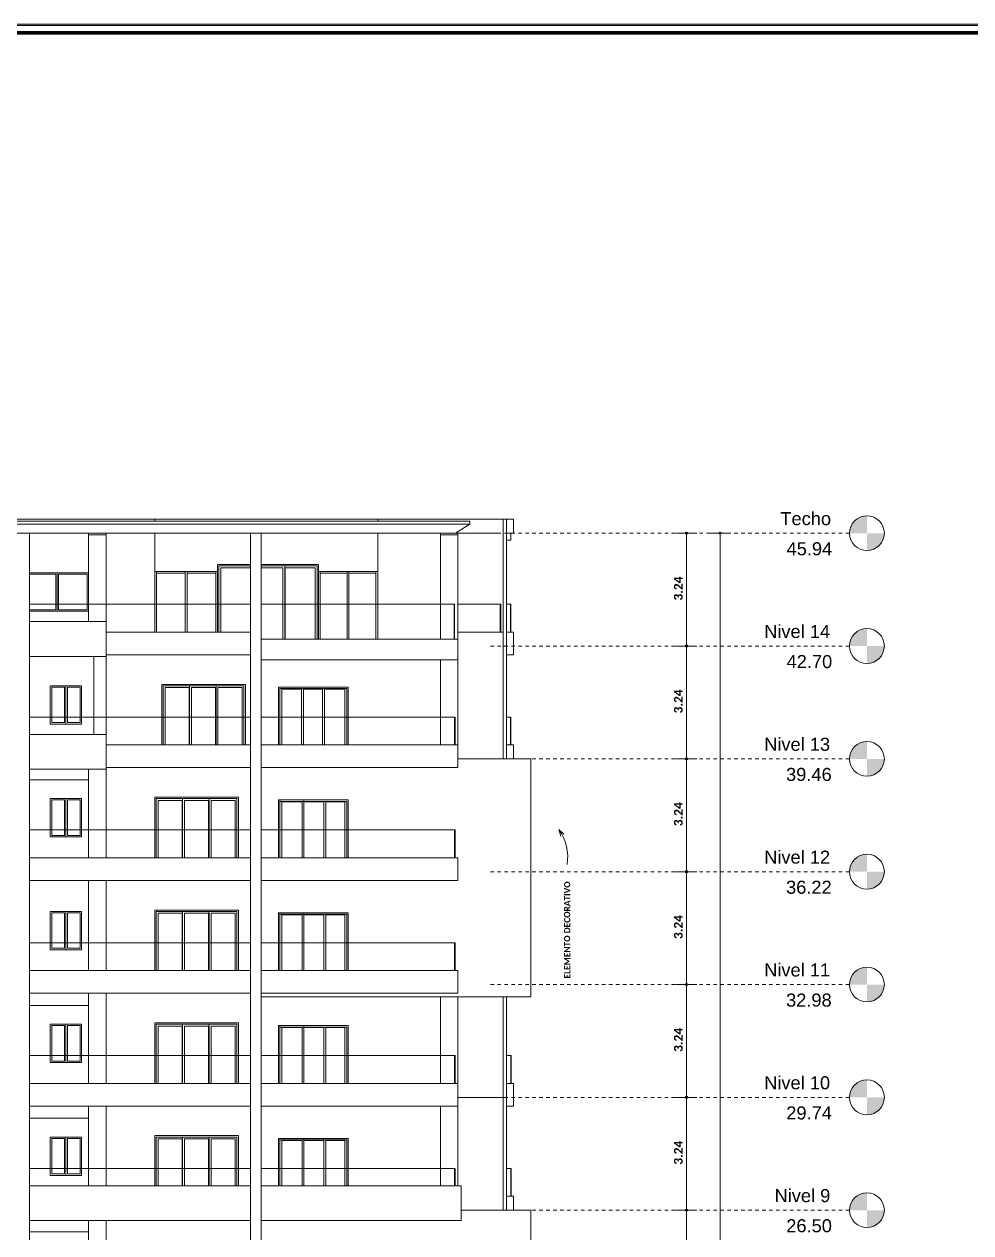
# Model space of a CAD drawing. Header units: metres. Extents: x -144 to 1000, y -717 to 29.
# Drawn here: x -2.44 to 24.74, y -633.83 to -599.13 of the extents above; entities that cross this region are included whole.
import ezdxf

# ---------------------------------------------------------------- set-up
doc = ezdxf.new("R2010")
doc.units = ezdxf.units.M
doc.linetypes.add('Punto 1 mm', pattern=[0.075, 0, -0.075])
doc.layers.get('0').update_dxf_attribs({"color": 1})
for name, color, linetype, lineweight in [('A-ANNO-DIMS', 1, 'Continuous', 9), ('A-DOOR-FRAM', 1, 'Continuous', 9), ('A-FLOR', 2, 'Continuous', 9), ('A-FLOR-HRAL', 1, 'Continuous', 9), ('A-FLOR-LEVL', 51, 'Continuous', 9), ('A-GLAZ', 1, 'Continuous', 9), ('A-GLAZ-CWMG', 1, 'Continuous', 9), ('A-WALL', 4, 'Continuous', 9), ('G-ANNO-TEXT', 2, 'Continuous', 9), ('G-ANNO-TTLB', 3, 'Continuous', 18), ('G-ANNO-TTLB-WIDE', 1, 'Continuous', 70), ('G-IMPT', 1, 'Continuous', 9), ('S-BEAM', 1, 'Continuous', 9), ('S-COLS', 7, 'Continuous', 9)]:
    doc.layers.add(name, color=color, linetype=linetype, lineweight=lineweight)
doc.styles.add('Arial', font='arial.ttf', dxfattribs={"height": 0.433594})
doc.styles.add('Calibri_B', font='calibrib.ttf', dxfattribs={"height": 0.165})
doc.styles.add('Calibri_B_1', font='calibrib.ttf', dxfattribs={"height": 0.135})

# ---------------------------------------------------------------- blocks, each defined once
blk = doc.blocks.new('tarjeta de nathalie 00')
at = {"layer": 'G-IMPT', "lineweight": 9}
h = blk.add_hatch(color=3, dxfattribs=at)
h.paths.add_polyline_path([(-145.23888, -717.38489), (-145.21019, -717.38489), (-145.21019, -716.89355), (-145.21019, -716.79934), (-145.23888, -716.79934), (-145.23888, -716.89379)])
h.paths.add_polyline_path([(-145.20996, -716.7991), (-145.20996, -717.3851), (-145.2392, -717.3851), (-145.2392, -716.7991)])
h.paths.add_polyline_path([(-145.23902, -717.3868), (-145.20826, -717.3868), (-145.20826, -716.7974), (-145.2392, -716.7974), (-146.09866, -716.7974), (-146.09866, -717.3868)])
h.paths.add_polyline_path([(-145.20795, -716.79707), (-145.20795, -717.3871), (-146.09898, -717.3871), (-146.09898, -716.79707)])
at = {"layer": 'G-ANNO-TTLB', "color": 3}
for p, q in [((-145.20795, -716.79707), (-146.09898, -716.79707)), ((-145.20795, -716.79707), (-146.09898, -716.79707)), ((-146.09866, -716.7974), (-145.2392, -716.7974))]:
    blk.add_line(p, q, dxfattribs=at)
at = {"layer": 'G-ANNO-TTLB-WIDE', "color": 3}
blk.add_line((-146.09696, -716.7991), (-145.20996, -716.7991), dxfattribs=at)
blk = doc.blocks.new('WEWE')
at = {"layer": 'A-ANNO-DIMS', "lineweight": 25}
h = blk.add_hatch(color=256, dxfattribs=at)
edge = h.paths.add_edge_path()
edge.add_arc((16.578, -613.742), 0.0312, 0, 360)
h = blk.add_hatch(color=256, dxfattribs=at)
edge = h.paths.add_edge_path()
edge.add_arc((17.546, -613.742), 0.0312, 0, 360)
h = blk.add_hatch(color=256, dxfattribs=at)
edge = h.paths.add_edge_path()
edge.add_arc((16.578, -616.982), 0.0312, 0, 360)
h = blk.add_hatch(color=256, dxfattribs=at)
edge = h.paths.add_edge_path()
edge.add_arc((16.578, -616.982), 0.0312, 0, 360)
h = blk.add_hatch(color=256, dxfattribs=at)
edge = h.paths.add_edge_path()
edge.add_arc((16.578, -620.222), 0.0312, 0, 360)
h = blk.add_hatch(color=256, dxfattribs=at)
edge = h.paths.add_edge_path()
edge.add_arc((16.578, -620.222), 0.0312, 0, 360)
h = blk.add_hatch(color=256, dxfattribs=at)
edge = h.paths.add_edge_path()
edge.add_arc((16.578, -623.462), 0.0312, 0, 360)
h = blk.add_hatch(color=256, dxfattribs=at)
edge = h.paths.add_edge_path()
edge.add_arc((16.578, -623.462), 0.0312, 0, 360)
h = blk.add_hatch(color=256, dxfattribs=at)
edge = h.paths.add_edge_path()
edge.add_arc((16.578, -626.702), 0.0312, 0, 360)
h = blk.add_hatch(color=256, dxfattribs=at)
edge = h.paths.add_edge_path()
edge.add_arc((16.578, -626.702), 0.0312, 0, 360)
h = blk.add_hatch(color=256, dxfattribs=at)
edge = h.paths.add_edge_path()
edge.add_arc((16.578, -629.942), 0.0312, 0, 360)
h = blk.add_hatch(color=256, dxfattribs=at)
edge = h.paths.add_edge_path()
edge.add_arc((16.578, -629.942), 0.0312, 0, 360)
h = blk.add_hatch(color=256, dxfattribs=at)
edge = h.paths.add_edge_path()
edge.add_arc((16.578, -633.182), 0.0312, 0, 360)
h = blk.add_hatch(color=256, dxfattribs=at)
edge = h.paths.add_edge_path()
edge.add_arc((16.578, -633.182), 0.0312, 0, 360)
at = {"layer": 'A-FLOR-LEVL'}
h = blk.add_hatch(color=256, dxfattribs=at)
edge = h.paths.add_edge_path()
edge.add_line((21.76, -613.742), (21.26, -613.742))
edge.add_arc((21.76, -613.742), 0.5, 90, 180, ccw=False)
edge.add_line((21.76, -613.242), (21.76, -613.742))
h = blk.add_hatch(color=256, dxfattribs=at)
edge = h.paths.add_edge_path()
edge.add_line((21.76, -614.242), (21.76, -613.742))
edge.add_line((21.76, -613.742), (22.26, -613.742))
edge.add_arc((21.76, -613.742), 0.5, 270, 360, ccw=False)
h = blk.add_hatch(color=256, dxfattribs=at)
edge = h.paths.add_edge_path()
edge.add_line((21.76, -616.982), (21.26, -616.982))
edge.add_arc((21.76, -616.982), 0.5, 90, 180, ccw=False)
edge.add_line((21.76, -616.482), (21.76, -616.982))
h = blk.add_hatch(color=256, dxfattribs=at)
edge = h.paths.add_edge_path()
edge.add_line((21.76, -617.482), (21.76, -616.982))
edge.add_line((21.76, -616.982), (22.26, -616.982))
edge.add_arc((21.76, -616.982), 0.5, 270, 360, ccw=False)
h = blk.add_hatch(color=256, dxfattribs=at)
edge = h.paths.add_edge_path()
edge.add_line((21.76, -620.222), (21.26, -620.222))
edge.add_arc((21.76, -620.222), 0.5, 90, 180, ccw=False)
edge.add_line((21.76, -619.722), (21.76, -620.222))
h = blk.add_hatch(color=256, dxfattribs=at)
edge = h.paths.add_edge_path()
edge.add_line((21.76, -620.722), (21.76, -620.222))
edge.add_line((21.76, -620.222), (22.26, -620.222))
edge.add_arc((21.76, -620.222), 0.5, 270, 360, ccw=False)
h = blk.add_hatch(color=256, dxfattribs=at)
edge = h.paths.add_edge_path()
edge.add_line((21.76, -623.462), (21.26, -623.462))
edge.add_arc((21.76, -623.462), 0.5, 90, 180, ccw=False)
edge.add_line((21.76, -622.962), (21.76, -623.462))
h = blk.add_hatch(color=256, dxfattribs=at)
edge = h.paths.add_edge_path()
edge.add_line((21.76, -623.962), (21.76, -623.462))
edge.add_line((21.76, -623.462), (22.26, -623.462))
edge.add_arc((21.76, -623.462), 0.5, 270, 360, ccw=False)
h = blk.add_hatch(color=256, dxfattribs=at)
edge = h.paths.add_edge_path()
edge.add_line((21.76, -626.702), (21.26, -626.702))
edge.add_arc((21.76, -626.702), 0.5, 90, 180, ccw=False)
edge.add_line((21.76, -626.202), (21.76, -626.702))
h = blk.add_hatch(color=256, dxfattribs=at)
edge = h.paths.add_edge_path()
edge.add_line((21.76, -627.202), (21.76, -626.702))
edge.add_line((21.76, -626.702), (22.26, -626.702))
edge.add_arc((21.76, -626.702), 0.5, 270, 360, ccw=False)
h = blk.add_hatch(color=256, dxfattribs=at)
edge = h.paths.add_edge_path()
edge.add_line((21.76, -629.942), (21.26, -629.942))
edge.add_arc((21.76, -629.942), 0.5, 90, 180, ccw=False)
edge.add_line((21.76, -629.442), (21.76, -629.942))
h = blk.add_hatch(color=256, dxfattribs=at)
edge = h.paths.add_edge_path()
edge.add_line((21.76, -630.442), (21.76, -629.942))
edge.add_line((21.76, -629.942), (22.26, -629.942))
edge.add_arc((21.76, -629.942), 0.5, 270, 360, ccw=False)
h = blk.add_hatch(color=256, dxfattribs=at)
edge = h.paths.add_edge_path()
edge.add_line((21.76, -633.182), (21.26, -633.182))
edge.add_arc((21.76, -633.182), 0.5, 90, 180, ccw=False)
edge.add_line((21.76, -632.682), (21.76, -633.182))
h = blk.add_hatch(color=256, dxfattribs=at)
edge = h.paths.add_edge_path()
edge.add_line((21.76, -633.682), (21.76, -633.182))
edge.add_line((21.76, -633.182), (22.26, -633.182))
edge.add_arc((21.76, -633.182), 0.5, 270, 360, ccw=False)
at = {"layer": 'A-ANNO-DIMS'}
for p, q in [((16.578, -613.742), (16.278, -613.742)), ((16.578, -613.742), (16.578, -616.982)), ((16.578, -613.742), (16.878, -613.742)), ((17.546, -613.742), (17.246, -613.742)), ((17.546, -613.742), (17.546, -659.682)), ((17.546, -613.742), (17.846, -613.742)), ((16.578, -616.982), (16.278, -616.982)), ((16.578, -616.982), (16.278, -616.982)), ((16.578, -616.982), (16.878, -616.982)), ((16.578, -616.982), (16.578, -620.222)), ((16.578, -616.982), (16.878, -616.982)), ((16.578, -620.222), (16.278, -620.222)), ((16.578, -620.222), (16.278, -620.222)), ((16.578, -620.222), (16.878, -620.222)), ((16.578, -620.222), (16.578, -623.462)), ((16.578, -620.222), (16.878, -620.222)), ((16.578, -623.462), (16.278, -623.462)), ((16.578, -623.462), (16.278, -623.462)), ((16.578, -623.462), (16.878, -623.462)), ((16.578, -623.462), (16.578, -626.702)), ((16.578, -623.462), (16.878, -623.462)), ((16.578, -626.702), (16.278, -626.702)), ((16.578, -626.702), (16.278, -626.702)), ((16.578, -626.702), (16.878, -626.702)), ((16.578, -626.702), (16.578, -629.942)), ((16.578, -626.702), (16.878, -626.702)), ((16.578, -629.942), (16.278, -629.942)), ((16.578, -629.942), (16.278, -629.942)), ((16.578, -629.942), (16.878, -629.942)), ((16.578, -629.942), (16.578, -633.182)), ((16.578, -629.942), (16.878, -629.942)), ((16.578, -633.182), (16.278, -633.182)), ((16.578, -633.182), (16.278, -633.182)), ((16.578, -633.182), (16.878, -633.182)), ((16.578, -633.182), (16.578, -636.422)), ((16.578, -633.182), (16.878, -633.182))]:
    blk.add_line(p, q, dxfattribs=at)
at = {"layer": 'A-ANNO-DIMS', "lineweight": 25}
for centre in [(16.578, -613.742), (17.546, -613.742), (16.578, -616.982), (16.578, -616.982), (16.578, -620.222), (16.578, -620.222), (16.578, -623.462), (16.578, -623.462), (16.578, -626.702), (16.578, -626.702), (16.578, -629.942), (16.578, -629.942), (16.578, -633.182), (16.578, -633.182)]:
    blk.add_circle(centre, 0.0312, dxfattribs=at)
at = {"layer": 'A-DOOR-FRAM'}
for p, q in [((3.113, -614.642), (3.113, -615.782)), ((4.063, -614.642), (3.113, -614.642)), ((6.013, -614.642), (4.363, -614.642)), ((6.013, -615.782), (6.013, -614.642)), ((4.063, -614.682), (3.153, -614.682)), ((3.153, -614.682), (3.153, -615.782)), ((3.153, -614.682), (3.153, -615.782)), ((3.153, -614.682), (4.063, -614.682)), ((3.208, -615.782), (3.208, -614.737)), ((3.208, -614.737), (4.063, -614.737)), ((4.363, -614.682), (5.973, -614.682)), ((4.363, -614.737), (4.992, -614.737)), ((4.992, -614.737), (4.992, -615.782)), ((5.047, -615.782), (5.047, -614.682)), ((5.06, -615.782), (5.06, -614.737)), ((5.06, -614.737), (5.918, -614.737)), ((5.918, -614.737), (5.918, -615.782)), ((5.973, -614.682), (5.973, -615.782)), ((1.513, -618.082), (1.513, -619.022)), ((3.913, -618.082), (1.513, -618.082)), ((1.553, -619.022), (1.553, -618.122)), ((1.553, -618.122), (3.873, -618.122)), ((2.312, -618.122), (2.312, -619.022)), ((3.873, -618.122), (3.072, -618.122)), ((3.072, -618.122), (3.072, -619.022)), ((3.873, -619.022), (3.873, -618.122)), ((3.873, -619.022), (3.873, -618.122)), ((3.913, -619.022), (3.913, -618.082)), ((1.608, -619.022), (1.608, -618.177)), ((1.608, -618.177), (2.299, -618.177)), ((2.299, -618.177), (2.299, -619.022)), ((2.367, -619.022), (2.367, -618.177)), ((2.367, -618.177), (3.058, -618.177)), ((3.058, -618.177), (3.058, -619.022)), ((3.127, -619.022), (3.127, -618.177)), ((3.127, -618.177), (3.818, -618.177)), ((3.818, -618.177), (3.818, -619.022)), ((6.863, -618.162), (4.863, -618.162)), ((4.863, -619.022), (4.863, -618.162)), ((4.903, -618.202), (4.903, -619.022)), ((4.903, -618.202), (6.823, -618.202)), ((4.958, -619.022), (4.958, -618.217)), ((4.958, -618.217), (5.53, -618.217)), ((5.53, -618.202), (5.53, -619.022)), ((5.585, -619.022), (5.585, -618.217)), ((5.585, -618.217), (6.129, -618.217)), ((6.129, -618.202), (6.129, -619.022)), ((6.184, -619.022), (6.184, -618.217)), ((6.184, -618.217), (6.768, -618.217)), ((6.768, -618.217), (6.768, -619.022)), ((6.823, -618.202), (6.823, -619.022)), ((6.863, -619.022), (6.863, -618.162)), ((1.313, -621.322), (1.313, -622.262)), ((3.713, -621.322), (1.313, -621.322)), ((1.353, -622.262), (1.353, -621.362)), ((1.353, -621.362), (3.673, -621.362)), ((1.408, -622.262), (1.408, -621.417)), ((1.408, -621.417), (2.099, -621.417)), ((2.099, -621.417), (2.099, -622.262)), ((2.112, -621.362), (2.112, -622.262)), ((2.167, -622.262), (2.167, -621.417)), ((2.167, -621.417), (2.858, -621.417)), ((2.858, -621.417), (2.858, -622.262)), ((3.673, -621.362), (2.872, -621.362)), ((2.872, -621.362), (2.872, -622.262)), ((2.927, -622.262), (2.927, -621.417)), ((2.927, -621.417), (3.618, -621.417)), ((3.618, -621.417), (3.618, -622.262)), ((3.673, -622.262), (3.673, -621.362)), ((3.673, -622.262), (3.673, -621.362)), ((3.713, -622.262), (3.713, -621.322)), ((4.903, -621.402), (4.903, -622.262)), ((4.903, -621.442), (4.903, -622.262)), ((4.903, -621.442), (6.823, -621.442)), ((4.958, -622.262), (4.958, -621.457)), ((4.958, -621.457), (5.542, -621.457)), ((5.542, -621.457), (5.542, -622.262)), ((5.597, -622.262), (5.597, -621.402)), ((5.597, -621.457), (6.169, -621.457)), ((6.169, -621.457), (6.169, -622.262)), ((6.224, -622.262), (6.224, -621.442)), ((6.224, -621.457), (6.768, -621.457)), ((6.768, -621.457), (6.768, -622.262)), ((6.823, -621.442), (6.823, -622.262)), ((1.313, -624.562), (1.313, -625.502)), ((3.713, -624.562), (1.313, -624.562)), ((1.353, -625.502), (1.353, -624.602)), ((1.353, -624.602), (3.673, -624.602)), ((1.408, -625.502), (1.408, -624.657)), ((1.408, -624.657), (2.099, -624.657)), ((2.099, -624.657), (2.099, -625.502)), ((2.112, -624.602), (2.112, -625.502)), ((2.167, -625.502), (2.167, -624.657)), ((2.167, -624.657), (2.858, -624.657)), ((2.858, -624.657), (2.858, -625.502)), ((3.673, -624.602), (2.872, -624.602)), ((2.872, -624.602), (2.872, -625.502)), ((2.927, -625.502), (2.927, -624.657)), ((2.927, -624.657), (3.618, -624.657)), ((3.618, -624.657), (3.618, -625.502)), ((3.673, -625.502), (3.673, -624.602)), ((3.673, -625.502), (3.673, -624.602)), ((3.713, -625.502), (3.713, -624.562)), ((4.903, -624.642), (4.903, -625.502)), ((4.903, -624.682), (4.903, -625.502)), ((4.903, -624.682), (6.823, -624.682)), ((4.958, -625.502), (4.958, -624.697)), ((4.958, -624.697), (5.542, -624.697)), ((5.542, -624.697), (5.542, -625.502)), ((5.597, -625.502), (5.597, -624.642)), ((5.597, -624.697), (6.169, -624.697)), ((6.169, -624.697), (6.169, -625.502)), ((6.224, -625.502), (6.224, -624.682)), ((6.224, -624.697), (6.768, -624.697)), ((6.768, -624.697), (6.768, -625.502)), ((6.823, -624.682), (6.823, -625.502)), ((1.313, -627.802), (1.313, -628.742)), ((3.713, -627.802), (1.313, -627.802)), ((1.353, -628.742), (1.353, -627.842)), ((1.353, -627.842), (3.673, -627.842)), ((2.112, -627.842), (2.112, -628.742)), ((3.673, -627.842), (2.872, -627.842)), ((2.872, -627.842), (2.872, -628.742)), ((3.673, -628.742), (3.673, -627.842)), ((3.673, -628.742), (3.673, -627.842)), ((3.713, -628.742), (3.713, -627.802)), ((1.408, -628.742), (1.408, -627.897)), ((1.408, -627.897), (2.099, -627.897)), ((2.099, -627.897), (2.099, -628.742)), ((2.167, -628.742), (2.167, -627.897)), ((2.167, -627.897), (2.858, -627.897)), ((2.858, -627.897), (2.858, -628.742)), ((2.927, -628.742), (2.927, -627.897)), ((2.927, -627.897), (3.618, -627.897)), ((3.618, -627.897), (3.618, -628.742)), ((4.863, -627.882), (4.863, -628.742)), ((6.863, -627.882), (4.863, -627.882)), ((5.597, -627.882), (4.903, -627.882)), ((4.903, -627.882), (4.903, -628.742)), ((4.903, -627.922), (4.903, -628.742)), ((4.903, -627.922), (6.823, -627.922)), ((4.958, -628.742), (4.958, -627.937)), ((4.958, -627.937), (5.542, -627.937)), ((5.542, -627.937), (5.542, -628.742)), ((5.597, -628.742), (5.597, -627.882)), ((5.597, -627.937), (6.169, -627.937)), ((6.169, -627.937), (6.169, -628.742)), ((6.224, -628.742), (6.224, -627.922)), ((6.224, -627.937), (6.768, -627.937)), ((6.768, -627.937), (6.768, -628.742)), ((6.823, -627.922), (6.823, -628.742)), ((6.863, -628.742), (6.863, -627.882)), ((1.313, -631.042), (1.313, -631.982)), ((3.713, -631.042), (1.313, -631.042)), ((1.353, -631.982), (1.353, -631.082)), ((1.353, -631.082), (3.673, -631.082)), ((1.408, -631.982), (1.408, -631.137)), ((1.408, -631.137), (2.099, -631.137)), ((2.099, -631.137), (2.099, -631.982)), ((2.112, -631.082), (2.112, -631.982)), ((2.167, -631.982), (2.167, -631.137)), ((2.167, -631.137), (2.858, -631.137)), ((2.858, -631.137), (2.858, -631.982)), ((3.673, -631.082), (2.872, -631.082)), ((2.872, -631.082), (2.872, -631.982)), ((2.927, -631.982), (2.927, -631.137)), ((2.927, -631.137), (3.618, -631.137)), ((3.618, -631.137), (3.618, -631.982)), ((3.673, -631.982), (3.673, -631.082)), ((3.673, -631.982), (3.673, -631.082)), ((3.713, -631.982), (3.713, -631.042)), ((4.863, -631.122), (4.863, -631.982)), ((6.863, -631.122), (4.863, -631.122)), ((5.597, -631.122), (4.903, -631.122)), ((4.903, -631.122), (4.903, -631.982)), ((4.903, -631.162), (4.903, -631.982)), ((4.903, -631.162), (6.823, -631.162)), ((4.958, -631.982), (4.958, -631.177)), ((4.958, -631.177), (5.542, -631.177)), ((5.542, -631.177), (5.542, -631.982)), ((5.597, -631.982), (5.597, -631.122)), ((5.597, -631.177), (6.169, -631.177)), ((6.169, -631.177), (6.169, -631.982)), ((6.224, -631.982), (6.224, -631.162)), ((6.224, -631.177), (6.768, -631.177)), ((6.768, -631.177), (6.768, -631.982)), ((6.823, -631.162), (6.823, -631.982)), ((6.863, -631.982), (6.863, -631.122))]:
    blk.add_line(p, q, dxfattribs=at)
at = {"layer": 'A-DOOR-FRAM', "color": 254, "true_color": 0xcccccc}
for p, q in [((3.113, -615.782), (3.113, -616.582)), ((3.153, -615.782), (3.153, -616.582)), ((3.153, -615.782), (3.153, -616.582)), ((3.208, -616.582), (3.208, -615.782)), ((4.992, -615.782), (4.992, -616.782)), ((5.047, -616.782), (5.047, -615.782)), ((5.06, -616.782), (5.06, -615.782)), ((5.918, -615.782), (5.918, -616.782)), ((5.973, -615.782), (5.973, -616.782)), ((6.013, -616.782), (6.013, -615.782)), ((1.513, -619.022), (1.513, -619.822)), ((1.553, -619.822), (1.553, -619.022)), ((1.608, -619.822), (1.608, -619.022)), ((2.299, -619.022), (2.299, -619.822)), ((2.312, -619.022), (2.312, -619.822)), ((2.367, -619.822), (2.367, -619.022)), ((3.058, -619.022), (3.058, -619.822)), ((3.072, -619.022), (3.072, -619.822)), ((3.127, -619.822), (3.127, -619.022)), ((3.818, -619.022), (3.818, -619.822)), ((3.873, -619.822), (3.873, -619.022)), ((3.873, -619.822), (3.873, -619.022)), ((3.913, -619.822), (3.913, -619.022)), ((4.863, -619.822), (4.863, -619.022)), ((4.903, -619.022), (4.903, -619.822)), ((4.958, -619.822), (4.958, -619.022)), ((5.53, -619.022), (5.53, -619.822)), ((5.585, -619.822), (5.585, -619.022)), ((6.129, -619.022), (6.129, -619.822)), ((6.184, -619.822), (6.184, -619.022)), ((6.768, -619.022), (6.768, -619.822)), ((6.823, -619.022), (6.823, -619.822)), ((6.863, -619.822), (6.863, -619.022)), ((1.313, -622.262), (1.313, -623.062)), ((1.353, -623.062), (1.353, -622.262)), ((1.408, -623.062), (1.408, -622.262)), ((2.099, -622.262), (2.099, -623.062)), ((2.112, -622.262), (2.112, -623.062)), ((2.167, -623.062), (2.167, -622.262)), ((2.858, -622.262), (2.858, -623.062)), ((2.872, -622.262), (2.872, -623.062)), ((2.927, -623.062), (2.927, -622.262)), ((3.618, -622.262), (3.618, -623.062)), ((3.673, -623.062), (3.673, -622.262)), ((3.673, -623.062), (3.673, -622.262)), ((3.713, -623.062), (3.713, -622.262)), ((4.903, -622.262), (4.903, -623.062)), ((4.903, -622.262), (4.903, -623.062)), ((4.958, -623.062), (4.958, -622.262)), ((5.542, -622.262), (5.542, -623.062)), ((5.597, -623.062), (5.597, -622.262)), ((6.169, -622.262), (6.169, -623.062)), ((6.224, -623.062), (6.224, -622.262)), ((6.768, -622.262), (6.768, -623.062)), ((6.823, -622.262), (6.823, -623.062)), ((1.313, -625.502), (1.313, -626.302)), ((1.353, -626.302), (1.353, -625.502)), ((1.408, -626.302), (1.408, -625.502)), ((2.099, -625.502), (2.099, -626.302)), ((2.112, -625.502), (2.112, -626.302)), ((2.167, -626.302), (2.167, -625.502)), ((2.858, -625.502), (2.858, -626.302)), ((2.872, -625.502), (2.872, -626.302)), ((2.927, -626.302), (2.927, -625.502)), ((3.618, -625.502), (3.618, -626.302)), ((3.673, -626.302), (3.673, -625.502)), ((3.673, -626.302), (3.673, -625.502)), ((3.713, -626.302), (3.713, -625.502)), ((4.903, -625.502), (4.903, -626.302)), ((4.903, -625.502), (4.903, -626.302)), ((4.958, -626.302), (4.958, -625.502)), ((5.542, -625.502), (5.542, -626.302)), ((5.597, -626.302), (5.597, -625.502)), ((6.169, -625.502), (6.169, -626.302)), ((6.224, -626.302), (6.224, -625.502)), ((6.768, -625.502), (6.768, -626.302)), ((6.823, -625.502), (6.823, -626.302)), ((1.313, -628.742), (1.313, -629.542)), ((1.353, -629.542), (1.353, -628.742)), ((1.408, -629.542), (1.408, -628.742)), ((2.099, -628.742), (2.099, -629.542)), ((2.112, -628.742), (2.112, -629.542)), ((2.167, -629.542), (2.167, -628.742)), ((2.858, -628.742), (2.858, -629.542)), ((2.872, -628.742), (2.872, -629.542)), ((2.927, -629.542), (2.927, -628.742)), ((3.618, -628.742), (3.618, -629.542)), ((3.673, -629.542), (3.673, -628.742)), ((3.673, -629.542), (3.673, -628.742)), ((3.713, -629.542), (3.713, -628.742)), ((4.863, -628.742), (4.863, -629.542)), ((4.903, -628.742), (4.903, -629.542)), ((4.903, -628.742), (4.903, -629.542)), ((4.958, -629.542), (4.958, -628.742)), ((5.542, -628.742), (5.542, -629.542)), ((5.597, -629.542), (5.597, -628.742)), ((6.169, -628.742), (6.169, -629.542)), ((6.224, -629.542), (6.224, -628.742)), ((6.768, -628.742), (6.768, -629.542)), ((6.823, -628.742), (6.823, -629.542)), ((6.863, -629.542), (6.863, -628.742)), ((1.313, -631.982), (1.313, -632.482)), ((1.353, -632.482), (1.353, -631.982)), ((1.408, -632.482), (1.408, -631.982)), ((2.099, -631.982), (2.099, -632.482)), ((2.112, -631.982), (2.112, -632.482)), ((2.167, -632.482), (2.167, -631.982)), ((2.858, -631.982), (2.858, -632.482)), ((2.872, -631.982), (2.872, -632.482)), ((2.927, -632.482), (2.927, -631.982)), ((3.618, -631.982), (3.618, -632.482)), ((3.673, -632.482), (3.673, -631.982)), ((3.673, -632.482), (3.673, -631.982)), ((3.713, -632.482), (3.713, -631.982)), ((4.863, -631.982), (4.863, -632.482)), ((4.903, -631.982), (4.903, -632.482)), ((4.903, -631.982), (4.903, -632.482)), ((4.958, -632.482), (4.958, -631.982)), ((5.542, -631.982), (5.542, -632.482)), ((5.597, -632.482), (5.597, -631.982)), ((6.169, -631.982), (6.169, -632.482)), ((6.224, -632.482), (6.224, -631.982)), ((6.768, -631.982), (6.768, -632.482)), ((6.823, -631.982), (6.823, -632.482)), ((6.863, -632.482), (6.863, -631.982))]:
    blk.add_line(p, q, dxfattribs=at)
at = {"layer": 'A-FLOR'}
for q in [(11.413, -613.942), (11.538, -613.742)]:
    blk.add_line((11.538, -613.942), q, dxfattribs=at)
at = {"layer": 'A-FLOR-HRAL'}
for p, q in [((4.063, -615.782), (-2.287, -615.782)), ((9.92, -615.782), (4.363, -615.782)), ((9.92, -616.782), (9.92, -615.782)), ((11.244, -615.782), (10.013, -615.782)), ((11.244, -616.582), (11.244, -615.782)), ((11.413, -615.782), (11.539, -615.782)), ((11.539, -615.782), (11.539, -616.582)), ((4.063, -619.022), (-2.287, -619.022)), ((9.934, -619.022), (4.363, -619.022)), ((9.934, -619.822), (9.934, -619.022)), ((11.413, -619.022), (11.539, -619.022)), ((11.539, -619.022), (11.539, -619.822)), ((4.063, -622.262), (-2.287, -622.262)), ((9.934, -622.262), (4.363, -622.262)), ((9.934, -623.062), (9.934, -622.262)), ((4.063, -625.502), (-2.287, -625.502)), ((9.934, -625.502), (4.363, -625.502)), ((9.934, -626.302), (9.934, -625.502)), ((4.063, -628.742), (-2.287, -628.742)), ((9.934, -628.742), (4.363, -628.742)), ((9.934, -629.542), (9.934, -628.742)), ((11.413, -628.742), (11.549, -628.742)), ((11.549, -628.742), (11.549, -629.542)), ((4.063, -631.982), (-2.287, -631.982)), ((9.934, -631.982), (4.363, -631.982)), ((9.934, -632.482), (9.934, -631.982)), ((11.413, -631.982), (11.549, -631.982)), ((11.549, -631.982), (11.549, -632.782))]:
    blk.add_line(p, q, dxfattribs=at)
at = {"layer": 'A-FLOR-HRAL', "color": 254, "true_color": 0xcccccc}
for p, q in [((4.063, -615.782), (-2.287, -615.782)), ((9.908, -615.782), (4.363, -615.782)), ((9.92, -615.782), (9.908, -615.782)), ((9.908, -615.782), (9.908, -616.782)), ((11.232, -615.782), (10.013, -615.782)), ((11.232, -616.582), (11.232, -615.782)), ((11.232, -615.782), (11.244, -615.782)), ((11.244, -615.782), (11.232, -615.782)), ((11.232, -615.782), (11.232, -616.582)), ((11.244, -615.782), (11.244, -616.582)), ((11.527, -615.782), (11.413, -615.782)), ((11.413, -615.782), (11.527, -615.782)), ((11.527, -616.582), (11.527, -615.782)), ((11.527, -616.582), (11.527, -615.782)), ((11.527, -615.782), (11.539, -615.782)), ((11.539, -615.782), (11.527, -615.782)), ((11.527, -615.782), (11.539, -615.782)), ((11.539, -615.782), (11.539, -616.582)), ((4.063, -619.022), (-2.287, -619.022)), ((9.922, -619.022), (4.363, -619.022)), ((9.922, -619.822), (9.922, -619.022)), ((9.922, -619.022), (9.934, -619.022)), ((9.934, -619.022), (9.922, -619.022)), ((9.922, -619.022), (9.922, -619.822)), ((9.934, -619.022), (9.934, -619.822)), ((11.527, -619.022), (11.413, -619.022)), ((11.413, -619.022), (11.527, -619.022)), ((11.527, -619.822), (11.527, -619.022)), ((11.527, -619.822), (11.527, -619.022)), ((11.527, -619.022), (11.539, -619.022)), ((11.539, -619.022), (11.527, -619.022)), ((11.527, -619.022), (11.539, -619.022)), ((11.539, -619.022), (11.539, -619.822)), ((4.063, -622.262), (-2.287, -622.262)), ((9.922, -622.262), (4.363, -622.262)), ((9.934, -622.262), (9.922, -622.262)), ((9.922, -622.262), (9.922, -623.062)), ((4.063, -625.502), (-2.287, -625.502)), ((9.922, -625.502), (4.363, -625.502)), ((9.934, -625.502), (9.922, -625.502)), ((9.922, -625.502), (9.922, -626.302)), ((4.063, -628.742), (-2.287, -628.742)), ((9.922, -628.742), (4.363, -628.742)), ((9.922, -629.542), (9.922, -628.742)), ((9.922, -628.742), (9.934, -628.742)), ((9.934, -628.742), (9.922, -628.742)), ((9.922, -628.742), (9.922, -629.542)), ((9.934, -628.742), (9.934, -629.542)), ((11.537, -628.742), (11.413, -628.742)), ((11.413, -628.742), (11.537, -628.742)), ((11.537, -629.542), (11.537, -628.742)), ((11.537, -629.542), (11.537, -628.742)), ((11.537, -628.742), (11.549, -628.742)), ((11.549, -628.742), (11.537, -628.742)), ((11.537, -628.742), (11.549, -628.742)), ((11.549, -628.742), (11.549, -629.542)), ((4.063, -631.982), (-2.287, -631.982)), ((9.922, -631.982), (4.363, -631.982)), ((9.922, -632.482), (9.922, -631.982)), ((9.922, -631.982), (9.934, -631.982)), ((9.934, -631.982), (9.922, -631.982)), ((9.922, -631.982), (9.922, -632.482)), ((9.934, -631.982), (9.934, -632.482)), ((11.537, -631.982), (11.413, -631.982)), ((11.413, -631.982), (11.537, -631.982)), ((11.537, -632.782), (11.537, -631.982)), ((11.537, -632.782), (11.537, -631.982)), ((11.537, -631.982), (11.549, -631.982)), ((11.549, -631.982), (11.537, -631.982)), ((11.537, -631.982), (11.549, -631.982)), ((11.549, -631.982), (11.549, -632.782))]:
    blk.add_line(p, q, dxfattribs=at)
at = {"layer": 'A-FLOR-HRAL', "color": 7, "true_color": 0xf4f4f4}
for p, q in [((11.527, -615.782), (11.413, -615.782)), ((11.527, -619.022), (11.413, -619.022)), ((11.537, -628.742), (11.413, -628.742)), ((11.537, -631.982), (11.413, -631.982))]:
    blk.add_line(p, q, dxfattribs=at)
at = {"layer": 'A-FLOR-LEVL', "color": 251, "linetype": 'Punto 1 mm', "true_color": 0x6c6c6c}
for p, q in [((10.953, -613.742), (21.26, -613.742)), ((10.953, -616.982), (21.26, -616.982)), ((10.953, -620.222), (21.26, -620.222)), ((10.953, -623.462), (21.26, -623.462)), ((10.953, -626.702), (21.26, -626.702)), ((10.953, -629.942), (21.26, -629.942)), ((10.953, -633.182), (21.26, -633.182))]:
    blk.add_line(p, q, dxfattribs=at)
at = {"layer": 'A-FLOR-LEVL'}
for centre in [(21.76, -613.742), (21.76, -616.982), (21.76, -620.222), (21.76, -623.462), (21.76, -626.702), (21.76, -629.942), (21.76, -633.182)]:
    blk.add_circle(centre, 0.5, dxfattribs=at)
at = {"layer": 'A-GLAZ'}
for p, q in [((-1.527, -614.922), (-2.287, -614.922)), ((-1.527, -615.782), (-1.527, -614.922)), ((-1.487, -614.882), (-1.487, -615.782)), ((-1.487, -615.782), (-1.487, -614.882)), ((-0.627, -614.922), (-1.447, -614.922)), ((-1.447, -614.922), (-1.447, -615.782)), ((-0.627, -615.782), (-0.627, -614.922)), ((-1.237, -618.122), (-1.237, -619.022)), ((-1.237, -619.022), (-1.237, -618.122)), ((-1.277, -618.162), (-1.647, -618.162)), ((-1.647, -618.162), (-1.647, -619.022)), ((-1.277, -619.022), (-1.277, -618.162)), ((-0.827, -618.162), (-1.197, -618.162)), ((-1.197, -618.162), (-1.197, -619.022)), ((-0.827, -619.022), (-0.827, -618.162)), ((-1.277, -621.402), (-1.647, -621.402)), ((-1.647, -621.402), (-1.647, -622.262)), ((-1.277, -622.262), (-1.277, -621.402)), ((-1.237, -621.362), (-1.237, -622.262)), ((-1.237, -622.262), (-1.237, -621.362)), ((-0.827, -621.402), (-1.197, -621.402)), ((-1.197, -621.402), (-1.197, -622.262)), ((-0.827, -622.262), (-0.827, -621.402)), ((-1.277, -624.642), (-1.647, -624.642)), ((-1.647, -624.642), (-1.647, -625.502)), ((-1.277, -625.502), (-1.277, -624.642)), ((-1.237, -624.602), (-1.237, -625.502)), ((-1.237, -625.502), (-1.237, -624.602)), ((-0.827, -624.642), (-1.197, -624.642)), ((-1.197, -624.642), (-1.197, -625.502)), ((-0.827, -625.502), (-0.827, -624.642)), ((-1.237, -627.842), (-1.237, -628.742)), ((-1.237, -628.742), (-1.237, -627.842)), ((-1.277, -627.882), (-1.647, -627.882)), ((-1.647, -627.882), (-1.647, -628.742)), ((-1.277, -628.742), (-1.277, -627.882)), ((-0.827, -627.882), (-1.197, -627.882)), ((-1.197, -627.882), (-1.197, -628.742)), ((-0.827, -628.742), (-0.827, -627.882)), ((-1.277, -631.122), (-1.647, -631.122)), ((-1.647, -631.122), (-1.647, -631.982)), ((-1.277, -631.982), (-1.277, -631.122)), ((-1.237, -631.082), (-1.237, -631.982)), ((-1.237, -631.982), (-1.237, -631.082)), ((-0.827, -631.122), (-1.197, -631.122)), ((-1.197, -631.122), (-1.197, -631.982)), ((-0.827, -631.982), (-0.827, -631.122))]:
    blk.add_line(p, q, dxfattribs=at)
at = {"layer": 'A-GLAZ', "color": 254, "true_color": 0xcccccc}
for p, q in [((-1.527, -615.942), (-2.287, -615.942)), ((-1.527, -615.942), (-1.527, -615.782)), ((-1.487, -615.782), (-1.487, -615.982)), ((-1.487, -615.982), (-1.487, -615.782)), ((-1.447, -615.782), (-1.447, -615.942)), ((-0.627, -615.942), (-1.447, -615.942)), ((-0.627, -615.942), (-0.627, -615.782)), ((-1.647, -619.022), (-1.647, -619.182)), ((-1.277, -619.182), (-1.277, -619.022)), ((-1.237, -619.022), (-1.237, -619.222)), ((-1.237, -619.222), (-1.237, -619.022)), ((-1.197, -619.022), (-1.197, -619.182)), ((-0.827, -619.182), (-0.827, -619.022)), ((-1.277, -619.182), (-1.647, -619.182)), ((-0.827, -619.182), (-1.197, -619.182)), ((-1.647, -622.262), (-1.647, -622.422)), ((-1.277, -622.422), (-1.277, -622.262)), ((-1.237, -622.262), (-1.237, -622.462)), ((-1.237, -622.462), (-1.237, -622.262)), ((-1.197, -622.262), (-1.197, -622.422)), ((-0.827, -622.422), (-0.827, -622.262)), ((-1.277, -622.422), (-1.647, -622.422)), ((-0.827, -622.422), (-1.197, -622.422)), ((-1.647, -625.502), (-1.647, -625.662)), ((-1.277, -625.662), (-1.647, -625.662)), ((-1.277, -625.662), (-1.277, -625.502)), ((-1.237, -625.502), (-1.237, -625.702)), ((-1.237, -625.702), (-1.237, -625.502)), ((-1.197, -625.502), (-1.197, -625.662)), ((-0.827, -625.662), (-1.197, -625.662)), ((-0.827, -625.662), (-0.827, -625.502)), ((-1.647, -628.742), (-1.647, -628.902)), ((-1.277, -628.902), (-1.277, -628.742)), ((-1.237, -628.742), (-1.237, -628.942)), ((-1.237, -628.942), (-1.237, -628.742)), ((-1.197, -628.742), (-1.197, -628.902)), ((-0.827, -628.902), (-0.827, -628.742)), ((-1.277, -628.902), (-1.647, -628.902)), ((-0.827, -628.902), (-1.197, -628.902)), ((-1.647, -631.982), (-1.647, -632.142)), ((-1.277, -632.142), (-1.277, -631.982)), ((-1.237, -631.982), (-1.237, -632.182)), ((-1.237, -632.182), (-1.237, -631.982)), ((-1.197, -631.982), (-1.197, -632.142)), ((-0.827, -632.142), (-0.827, -631.982)), ((-1.277, -632.142), (-1.647, -632.142)), ((-0.827, -632.142), (-1.197, -632.142))]:
    blk.add_line(p, q, dxfattribs=at)
at = {"layer": 'A-GLAZ-CWMG'}
for p, q in [((1.313, -614.842), (1.363, -614.842)), ((1.363, -615.782), (1.363, -614.842)), ((1.363, -614.892), (1.363, -614.842)), ((2.188, -614.842), (1.363, -614.842)), ((1.363, -614.892), (2.188, -614.892)), ((2.188, -614.842), (2.188, -614.892)), ((2.188, -614.842), (2.238, -614.842)), ((2.188, -614.842), (2.188, -615.782)), ((2.238, -614.892), (2.238, -614.842)), ((3.063, -614.842), (2.238, -614.842)), ((2.238, -615.782), (2.238, -614.842)), ((2.238, -614.892), (3.063, -614.892)), ((3.063, -614.842), (3.063, -614.892)), ((3.063, -614.842), (3.113, -614.842)), ((3.063, -614.842), (3.063, -615.782)), ((3.113, -615.782), (3.113, -614.842)), ((6.013, -614.842), (6.063, -614.842)), ((6.013, -614.842), (6.013, -615.782)), ((6.063, -615.782), (6.063, -614.842)), ((6.063, -614.892), (6.063, -614.842)), ((6.838, -614.842), (6.063, -614.842)), ((6.063, -614.892), (6.838, -614.892)), ((6.838, -614.842), (6.838, -614.892)), ((6.838, -614.842), (6.888, -614.842)), ((6.838, -614.842), (6.838, -615.782)), ((6.888, -614.892), (6.888, -614.842)), ((7.663, -614.842), (6.888, -614.842)), ((6.888, -615.782), (6.888, -614.842)), ((6.888, -614.892), (7.663, -614.892)), ((7.663, -614.842), (7.663, -614.892)), ((7.663, -614.842), (7.713, -614.842)), ((7.663, -614.842), (7.663, -615.782))]:
    blk.add_line(p, q, dxfattribs=at)
at = {"layer": 'A-GLAZ-CWMG', "color": 254, "true_color": 0xcccccc}
for p, q in [((1.363, -616.582), (1.363, -615.782)), ((2.188, -615.782), (2.188, -616.582)), ((2.238, -616.582), (2.238, -615.782)), ((3.063, -615.782), (3.063, -616.582)), ((3.113, -616.582), (3.113, -615.782)), ((6.013, -615.782), (6.013, -616.782)), ((6.063, -616.782), (6.063, -615.782)), ((6.838, -615.782), (6.838, -616.782)), ((6.888, -616.782), (6.888, -615.782)), ((7.663, -615.782), (7.663, -616.782))]:
    blk.add_line(p, q, dxfattribs=at)
at = {"layer": 'A-WALL'}
for p, q in [((11.613, -613.342), (-10.237, -613.342)), ((10.363, -613.392), (-7.987, -613.392)), ((-7.987, -613.484), (10.363, -613.484)), ((1.313, -613.342), (1.313, -613.392)), ((7.713, -613.392), (7.713, -613.342)), ((10.363, -613.484), (9.951, -613.742)), ((10.363, -613.484), (10.363, -613.392)), ((11.313, -620.222), (11.313, -613.342)), ((11.413, -613.342), (11.413, -620.222)), ((11.613, -613.342), (11.613, -613.742)), ((-7.575, -613.742), (9.951, -613.742)), ((-2.287, -613.742), (-2.287, -646.492)), ((-0.587, -613.793), (-0.587, -613.742)), ((-0.087, -613.742), (-0.087, -613.793)), ((1.313, -613.742), (1.313, -616.582)), ((4.063, -613.742), (4.063, -646.492)), ((4.363, -646.792), (4.363, -613.742)), ((7.713, -613.742), (7.713, -616.782)), ((9.513, -613.793), (9.513, -613.742)), ((9.951, -613.742), (11.163, -613.742)), ((10.013, -613.742), (10.013, -613.793)), ((11.613, -613.742), (11.413, -613.742)), ((3.113, -614.842), (3.113, -614.642)), ((3.113, -614.642), (4.063, -614.642)), ((4.363, -614.642), (6.013, -614.642)), ((6.013, -614.642), (6.013, -614.842)), ((-2.287, -614.882), (-0.587, -614.882)), ((1.313, -614.842), (3.113, -614.842)), ((6.013, -614.842), (7.713, -614.842)), ((-2.287, -616.282), (-0.087, -616.282)), ((-0.087, -616.282), (-0.087, -617.282)), ((4.063, -616.582), (-0.087, -616.582)), ((10.013, -616.582), (10.013, -620.472)), ((11.313, -616.582), (10.013, -616.582)), ((11.613, -616.582), (11.413, -616.582)), ((11.613, -617.232), (11.613, -616.582)), ((10.013, -616.782), (4.363, -616.782)), ((11.313, -616.982), (11.413, -616.982)), ((-2.287, -617.282), (-0.087, -617.282)), ((-0.437, -617.282), (-0.437, -619.522)), ((-0.087, -617.232), (4.063, -617.232)), ((-0.087, -617.282), (-0.087, -619.522)), ((4.363, -617.382), (10.013, -617.382)), ((9.513, -619.822), (9.513, -617.382)), ((11.413, -617.232), (11.613, -617.232)), ((-1.687, -619.222), (-1.687, -618.122)), ((-1.687, -618.122), (-0.787, -618.122)), ((-0.787, -618.122), (-0.787, -619.222)), ((1.513, -619.822), (1.513, -618.082)), ((1.513, -618.082), (3.913, -618.082)), ((3.913, -618.082), (3.913, -619.822)), ((4.863, -619.822), (4.863, -618.162)), ((4.863, -618.162), (6.863, -618.162)), ((6.863, -618.162), (6.863, -619.822)), ((-2.287, -619.522), (-0.087, -619.522)), ((-0.087, -619.522), (-0.087, -620.522)), ((4.063, -619.822), (-0.087, -619.822)), ((10.013, -619.822), (4.363, -619.822)), ((11.613, -619.822), (11.413, -619.822)), ((11.613, -620.222), (11.613, -619.822)), ((-2.287, -620.522), (-0.087, -620.522)), ((-0.087, -620.472), (4.063, -620.472)), ((4.363, -620.472), (10.013, -620.472)), ((10.013, -620.222), (12.113, -620.222)), ((12.113, -620.222), (12.113, -627.051)), ((-1.687, -622.462), (-1.687, -621.362)), ((-1.687, -621.362), (-0.787, -621.362)), ((-0.787, -621.362), (-0.787, -622.462)), ((1.313, -623.062), (1.313, -621.322)), ((1.313, -621.322), (3.713, -621.322)), ((3.713, -621.322), (3.713, -623.062)), ((4.863, -622.262), (4.863, -621.402)), ((4.863, -621.402), (6.863, -621.402)), ((6.863, -621.402), (6.863, -622.262)), ((4.063, -623.062), (-2.287, -623.062)), ((10.013, -623.062), (4.363, -623.062)), ((10.013, -623.712), (10.013, -623.062)), ((-2.287, -623.712), (4.063, -623.712)), ((4.363, -623.712), (10.013, -623.712)), ((-1.687, -625.702), (-1.687, -624.602)), ((-1.687, -624.602), (-0.787, -624.602)), ((-0.787, -624.602), (-0.787, -625.702)), ((1.313, -626.302), (1.313, -624.562)), ((1.313, -624.562), (3.713, -624.562)), ((3.713, -624.562), (3.713, -626.302)), ((4.863, -625.502), (4.863, -624.642)), ((4.863, -624.642), (6.863, -624.642)), ((6.863, -624.642), (6.863, -625.502)), ((4.063, -626.302), (-2.287, -626.302)), ((10.013, -626.302), (4.363, -626.302)), ((10.013, -626.952), (10.013, -626.302)), ((-2.287, -626.952), (4.063, -626.952)), ((4.363, -626.952), (10.013, -626.952)), ((12.113, -627.051), (4.363, -627.051)), ((11.313, -633.182), (11.313, -627.051)), ((11.413, -633.182), (11.413, -627.051)), ((-1.687, -628.942), (-1.687, -627.842)), ((-1.687, -627.842), (-0.787, -627.842)), ((-0.787, -627.842), (-0.787, -628.942)), ((1.313, -629.542), (1.313, -627.802)), ((1.313, -627.802), (3.713, -627.802)), ((3.713, -627.802), (3.713, -629.542)), ((4.863, -629.542), (4.863, -627.882)), ((4.863, -627.882), (6.863, -627.882)), ((6.863, -627.882), (6.863, -629.542)), ((4.063, -629.542), (-2.287, -629.542)), ((10.013, -629.542), (4.363, -629.542)), ((10.013, -630.192), (10.013, -629.542)), ((11.613, -629.542), (11.413, -629.542)), ((11.613, -630.192), (11.613, -629.542)), ((-2.287, -630.192), (4.063, -630.192)), ((4.363, -630.192), (10.013, -630.192)), ((11.413, -629.942), (10.013, -629.942)), ((11.413, -630.192), (11.613, -630.192)), ((-1.687, -632.182), (-1.687, -631.082)), ((-1.687, -631.082), (-0.787, -631.082)), ((-0.787, -631.082), (-0.787, -632.182)), ((1.313, -632.482), (1.313, -631.042)), ((1.313, -631.042), (3.713, -631.042)), ((3.713, -631.042), (3.713, -632.482)), ((4.863, -632.482), (4.863, -631.122)), ((4.863, -631.122), (6.863, -631.122)), ((6.863, -631.122), (6.863, -632.482)), ((4.063, -632.482), (-2.287, -632.482)), ((10.113, -632.482), (4.363, -632.482)), ((10.113, -633.482), (10.113, -632.482)), ((11.613, -632.782), (11.413, -632.782)), ((11.613, -633.182), (11.613, -632.782)), ((10.113, -633.182), (12.113, -633.182)), ((12.113, -633.182), (12.113, -640.011)), ((-2.287, -633.482), (4.063, -633.482)), ((4.363, -633.482), (10.113, -633.482))]:
    blk.add_line(p, q, dxfattribs=at)
at = {"layer": 'A-WALL', "color": 254, "true_color": 0xcccccc}
for p, q in [((-0.587, -615.982), (-2.287, -615.982)), ((-0.787, -619.222), (-1.687, -619.222)), ((4.863, -623.062), (4.863, -622.262)), ((6.863, -622.262), (6.863, -623.062)), ((-0.787, -622.462), (-1.687, -622.462)), ((-0.787, -625.702), (-1.687, -625.702)), ((4.863, -626.302), (4.863, -625.502)), ((6.863, -625.502), (6.863, -626.302)), ((-0.787, -628.942), (-1.687, -628.942)), ((-0.787, -632.182), (-1.687, -632.182))]:
    blk.add_line(p, q, dxfattribs=at)
at = {"layer": 'G-ANNO-TEXT'}
for q in [(13.055, -622.387), (12.969, -622.44)]:
    blk.add_line((12.914, -622.253), q, dxfattribs=at)
blk.add_arc((11.795, -623.05), 1.374, 351.3357, 35.4279, dxfattribs=at)
at = {"layer": 'S-BEAM'}
for p, q in [((-0.588, -620.522), (-0.588, -620.822)), ((-0.588, -620.822), (-2.287, -620.822)), ((-0.588, -626.952), (-0.588, -627.302)), ((-0.588, -627.302), (-2.287, -627.302)), ((-0.588, -630.192), (-0.588, -630.542)), ((-0.588, -630.542), (-2.287, -630.542)), ((-0.588, -633.482), (-0.588, -633.802)), ((-0.588, -633.802), (-2.287, -633.802))]:
    blk.add_line(p, q, dxfattribs=at)
at = {"layer": 'S-COLS'}
for p, q in [((-0.587, -613.793), (-0.087, -613.793)), ((-0.587, -615.782), (-0.587, -613.793)), ((-0.087, -615.782), (-0.087, -613.793)), ((9.513, -613.793), (10.013, -613.793)), ((9.513, -615.782), (9.513, -613.793)), ((10.013, -616.782), (10.013, -613.793)), ((9.513, -619.022), (9.513, -617.382)), ((10.013, -619.822), (10.013, -617.382)), ((-0.587, -622.262), (-0.587, -620.522)), ((-0.087, -622.262), (-0.087, -620.522)), ((-0.587, -625.502), (-0.587, -623.712)), ((-0.087, -625.502), (-0.087, -623.712)), ((-0.587, -628.742), (-0.587, -626.952)), ((-0.087, -628.742), (-0.087, -626.952)), ((9.513, -628.742), (9.513, -627.051)), ((10.013, -629.542), (10.013, -627.051)), ((-0.587, -631.982), (-0.587, -630.192)), ((-0.087, -631.982), (-0.087, -630.192)), ((9.513, -631.982), (9.513, -630.192)), ((10.013, -632.482), (10.013, -630.192)), ((-0.587, -635.222), (-0.587, -633.482)), ((-0.087, -635.222), (-0.087, -633.482))]:
    blk.add_line(p, q, dxfattribs=at)
at = {"layer": 'S-COLS', "color": 254, "true_color": 0xcccccc}
for p, q in [((-0.587, -616.282), (-0.587, -615.782)), ((-0.087, -616.282), (-0.087, -615.782)), ((9.513, -616.782), (9.513, -615.782)), ((9.513, -619.822), (9.513, -619.022)), ((-0.587, -623.062), (-0.587, -622.262)), ((-0.087, -623.062), (-0.087, -622.262)), ((-0.587, -626.302), (-0.587, -625.502)), ((-0.087, -626.302), (-0.087, -625.502)), ((-0.587, -629.542), (-0.587, -628.742)), ((-0.087, -629.542), (-0.087, -628.742)), ((9.513, -629.542), (9.513, -628.742)), ((-0.587, -632.482), (-0.587, -631.982)), ((-0.087, -632.482), (-0.087, -631.982)), ((9.513, -632.482), (9.513, -631.982))]:
    blk.add_line(p, q, dxfattribs=at)
at = {"layer": 'A-ANNO-DIMS', "char_height": 0.25, "width": 0.75273, "attachment_point": 1, "rotation": 90, "line_spacing_factor": 1.158048, "style": 'Calibri_B'}
for insert in [(16.219, -615.676), (16.219, -618.916), (16.219, -622.156), (16.219, -625.396), (16.219, -628.636), (16.219, -631.876)]:
    blk.add_mtext('3.24', dxfattribs=dict(at, insert=insert))
at = {"layer": 'A-FLOR-LEVL', "style": 'Arial'}
for s, p in [('Techo', (19.275, -613.511)), ('45.94', (19.453, -614.376)), ('Nivel 14', (18.81, -616.751)), ('42.70', (19.453, -617.616)), ('Nivel 13', (18.81, -619.991)), ('39.46', (19.438, -620.856)), ('Nivel 12', (18.81, -623.231)), ('36.22', (19.438, -624.096)), ('Nivel 11', (18.81, -626.471)), ('32.98', (19.438, -627.336)), ('Nivel 10', (18.81, -629.711)), ('29.74', (19.444, -630.576)), ('Nivel 9', (19.108, -632.951)), ('26.50', (19.444, -633.816))]:
    blk.add_text(s, height=0.375, dxfattribs=at).set_placement(p)
at = {"layer": 'G-ANNO-TEXT', "style": 'Calibri_B_1'}
blk.add_text('ELEMENTO DECORATIVO', height=0.175, rotation=90, dxfattribs=at).set_placement((13.24, -626.531))

msp = doc.modelspace()

# ---------------------------------------------------------------- block references
at = {"xscale": 124.1004357506149, "yscale": 124.1004357506149, "zscale": 124.1004357506149}
msp.add_blockref('tarjeta de nathalie 00', (18106.759, 88355.704), dxfattribs=at)

# ---------------------------------------------------------------- next in the draw order: block references
at = {"color": 3}
msp.add_blockref('WEWE', (0, 0), dxfattribs=at)

doc.saveas('drawing.dxf')
